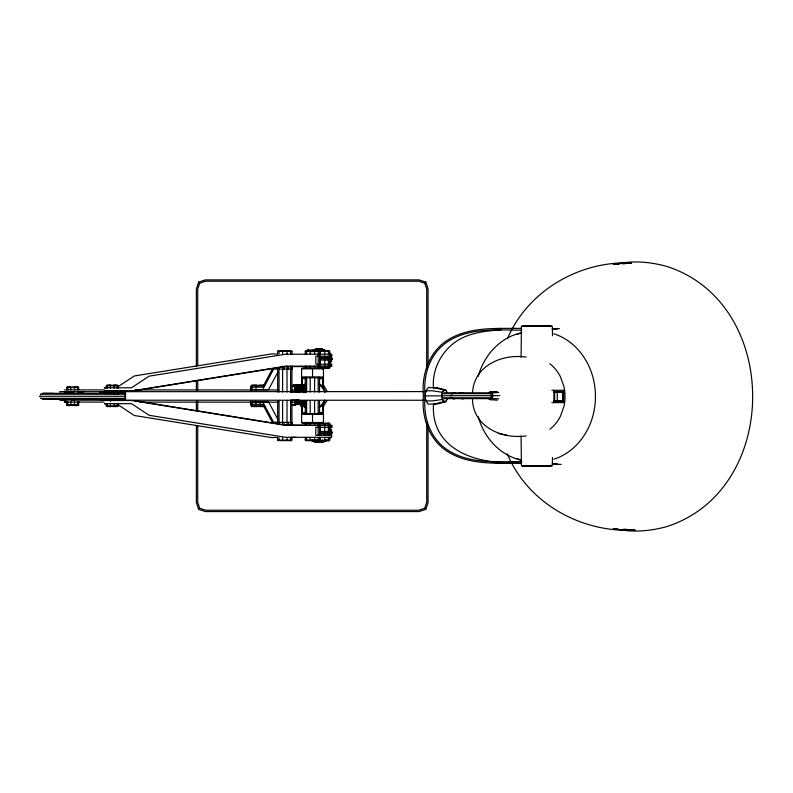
<?xml version="1.0" encoding="UTF-8"?>
<svg xmlns="http://www.w3.org/2000/svg" width="793" height="793" viewBox="0 0 793 793"><rect width="100%" height="100%" fill="white"/><g stroke="black" fill="none" stroke-linecap="round" stroke-linejoin="round"><path stroke-width="1.19" d="M290.892 400.088L297.702 400.088L297.514 402.18L296.701 402.18M296.86 392.079L297.702 392.079L297.514 389.987L291.854 389.987M320.283 355.988L320.273 367.873L329.759 367.883L329.769 355.988M320.283 353.609L320.283 351.23M324.753 367.873L324.763 355.988M324.763 353.609L324.763 351.23M328.381 367.883L328.381 355.988M328.381 353.609L328.381 351.23M329.769 353.609L329.769 351.23L315.267 351.23M329.7 427.298L331.831 427.298L331.831 425.385L285.361 425.008L133.799 400.544M553.92 402.606L553.92 390.295L563.625 390.295L563.625 402.606L551.869 402.606M554.684 401.08L554.684 391.821L562.861 391.821L562.861 401.08L554.684 401.08L553.663 400.842L563.02 400.604L563.02 392.297L554.664 392.059M557.31 400.604L557.31 392.297L553.663 392.059L554.684 391.821M317.15 350.407L317.15 349.128L311.183 351.586M317.834 350.407L317.834 349.128L311.53 351.586M318.181 349.128L318.181 350.407L318.181 349.128L312.214 351.586M318.518 350.407L318.528 349.128L312.561 351.586M318.865 350.407L318.875 349.128L312.908 351.586M319.559 350.407L319.559 349.128L313.245 351.586M319.906 349.128L319.896 350.407L319.906 349.128L313.939 351.586M320.243 350.407L320.253 349.128L314.276 351.586M320.59 349.128L320.59 350.407L320.59 349.128L314.623 351.586M320.937 350.407L320.937 349.128L324.912 350.774M321.284 349.128L321.274 350.407L321.284 349.128L314.97 351.586M521.08 357.256L521.417 326.29L552.325 326.29L552.493 335.697M315.763 350.407L315.773 349.128L309.805 351.586M316.457 350.407L316.457 349.128L310.152 351.586M317.497 442.365L317.507 441.086L317.497 442.365L312.531 440.313M321.968 350.407L321.968 349.128L325.953 350.774M433.513 388.679C431.798 370.975 440.135 353.648 454.111 342.903C467.652 332.802 484.672 331.077 500.968 329.829M552.463 457.521L552.325 465.749L543.483 466.125L550.986 466.096L543.73 466.106L550.62 466.066L546.278 466.175M288.394 424.87L288.573 422.411M303.233 392.594L301.132 387.638L294.203 384.764L294.064 386.042L299.07 388.183M294.907 386.042L295.046 384.764L301.984 387.638L304.076 392.594M295.759 386.042L295.898 384.764L302.827 387.638L304.928 392.594M296.602 386.042L296.741 384.764L303.679 387.638L305.771 392.594M297.444 386.042L297.593 384.764L304.522 387.638L305.781 390.612M298.297 386.042L298.436 384.764L305.364 387.638L304.651 388.471M299.139 386.042L299.278 384.764L305.226 387.222M299.992 386.042L300.131 384.764L306.068 387.222M300.834 386.042L300.973 384.764L305.929 386.815M301.677 386.042L301.826 384.764L305.781 386.409M302.529 386.042L302.668 384.764L305.642 385.993M303.372 386.042L303.511 384.764L305.493 385.586M304.225 386.042L304.363 384.764M472.598 391.891C474.511 365.226 502.643 353.599 526.255 357.098M447.282 399.206L445.616 401.724L437.26 404.024L428.19 404.103C424.245 399.642 424.245 392.079 428.19 387.628L437.26 387.708L445.616 389.997L447.282 392.515M445.616 401.724L443.713 401.724C440.908 398.552 440.908 393.169 443.713 389.997L445.616 389.997M71.737 405.481L71.925 404.539M59.931 392.139L60.397 391.544M305.335 403.429L303.095 404.39L303.441 403.112M306.177 403.429L303.937 404.39L304.284 403.112M488.399 398.562L490.302 399.702L492.136 398.512L492.909 395.727L492.136 392.941L490.302 391.752L488.399 392.892M444.348 398.621L489.588 398.651L490.926 397.789L491.511 395.727L490.926 393.655L489.588 392.803L444.348 392.783M478.258 376.308C483.78 355.621 500.284 336.946 521.824 332.782M428.061 362.996L428.061 288.89L425.821 282.12L419.051 279.879L205.377 279.879L198.617 282.12L196.377 288.89L196.377 366.703M196.377 425.98L196.377 502.564L198.617 509.324L205.377 511.564L419.051 511.564L425.821 509.324L428.061 502.564L428.061 427.219M426.713 369.221L426.713 289.098L424.741 283.2L418.843 281.228L205.595 281.228L199.697 283.2L197.725 289.098L197.725 365.523M197.725 425.92L197.725 502.346L199.697 508.244L205.595 510.226L418.843 510.226L424.741 508.244L426.713 502.346L426.713 422.223M329.422 362.877L331.008 358.832L329.7 355.839M329.66 361.876L330.85 358.932L329.62 355.998M330.225 362.907L331.434 359.933M330.166 363.898L332.188 358.942L329.69 352.994M507.51 338.601C527.989 290.436 579.871 260.679 631.585 262.949L624.626 263.633M329.63 435.496L330.869 432.562L329.68 429.618M331.028 434.534L331.851 432.552M329.293 439.491L330.126 437.508M330.959 435.526L332.198 432.552L329.779 426.604M329.719 435.654L331.028 432.651L329.442 428.607M330.205 434.049L330.77 432.7L319.946 432.7M272.495 368.785L262.721 387.162L250.529 387.162L250.529 389.631L268.54 389.621L277.748 372.323M262.721 389.621L273.644 369.082L292.31 369.082L292.31 366.624M70.736 404.539L69.655 405.481L70.29 404.539M325.259 400.485L322.216 405.729L319.123 407.552M323.187 406.69L326.984 400.574M297.653 389.413L298.218 388.709L295.274 387.49M296.711 390.245L298.218 388.709L299.883 392.624M299.576 388.471L300.289 387.638L293.192 385.745M300.418 388.471L301.132 387.638L300.071 388.62L301.32 391.643M301.271 388.471L301.984 387.638L300.924 388.62L302.163 391.643M302.113 388.471L302.827 387.638L301.766 388.62M302.966 388.471L303.679 387.638L302.619 388.62M303.808 388.471L304.522 387.638L303.461 388.62M198.617 509.324L199.697 508.244M424.741 283.2L425.821 282.12M304.304 388.62L305.364 387.638M284.082 369.082L284.082 366.624L331.474 366.505L331.861 364.235L315.832 364.245L315.822 356.226L331.861 356.226L331.861 355.026L331.563 354.223L285.46 354.233L149.064 376.169L131.519 387.787L104.418 387.787L106.886 387.787M118.454 386.429L133.958 376.169M303.243 385.111L305.315 383.901M538.576 326.339L540.42 325.873M295.601 401.962L298.436 400.455M324.476 440.442L322.513 441.443L320.412 440.581M323.475 378.38L319.123 378.727M294.907 403.905L300.507 401.516L299.932 400.534M295.749 403.905L301.35 401.516L300.775 400.534M295.472 404.39L302.192 401.516L301.627 400.534M296.324 404.39L303.045 401.516L302.47 400.534M297.167 404.39L303.888 401.516L303.322 400.534M298.019 404.39L304.74 401.516L304.165 400.534M305.305 401.992L299.704 404.39L299.358 403.112M306.157 401.992L300.557 404.39L300.2 403.112M305.88 402.477L301.399 404.39L301.053 403.112M305.612 402.953L302.252 404.39L301.895 403.112M322.097 368.339L324.059 367.526M322.434 368.339L324.396 367.526M322.781 368.339L324.743 367.526M322.146 368.755L325.09 367.526M291.229 385.993L294.203 384.764M292.082 385.993L295.046 384.764M291.1 386.617L295.898 384.764M310.836 351.586L316.803 349.128M317.646 350.774L321.621 349.128M317.993 350.774L321.968 349.128M318.34 350.774L322.315 349.128L326.29 350.774M320.392 350.912L322.493 350.05L324.456 351.051M295.392 402.299L299.298 400.683L300.507 401.516M322.9 441.136L319.916 442.365L314.593 440.313M325.229 440.313L320.263 442.365L315.287 440.313M315.634 440.313L320.61 442.365L325.923 440.313M326.27 440.313L321.294 442.365L321.294 441.086M326.617 440.313L321.641 442.365L316.328 440.313M317.012 440.313L321.988 442.365L326.954 440.313M327.301 440.313L322.335 442.365L317.359 440.313M301.598 412.816L305.949 412.509M517.165 334.438L521.279 332.782M539.111 326.042L546.952 325.873M532.985 466.125L547.814 466.175L521.417 465.749L521.08 435.991M443.713 401.724L433.959 404.103M553.692 329.472L558.044 328.5L552.81 329.214M614.178 264.555C631.397 260.134 649.526 261.72 666.536 266.329L666.982 266.488C781.234 303.253 781.214 489.796 666.933 526.522L666.556 526.671C649.546 531.28 631.416 532.866 614.198 528.455M539.24 325.992L538.596 326.042L540.767 325.873L532.281 325.973M60.05 391.692L424.235 391.603M561.603 392.059L562.861 391.821M553.663 400.842L563.02 400.604M117.642 391.108L121.16 390.533M134.681 375.902L271.375 353.975L277.5 354.025M285.391 366.515L131.42 391.286L104.597 391.296M442.177 399.484L432.463 400.901L426.029 400.951M544.434 325.913L543.73 325.933L550.986 325.933L541.887 325.913L550.788 325.973L547.12 325.873M527.097 466.175L530.041 466.096L526.076 466.175L535.186 466.006L533.858 466.175M540.33 325.873L538.972 326.042L542.263 325.893L531.974 325.893M533.411 466.175L535.245 466.056L531.479 466.155L542.194 466.125M497.994 328.718L500.373 328.431M533.322 466.175L534.631 466.006L532.975 466.175M616.498 264.416L618.818 264.188M552.85 329.254L556.141 328.926M329.888 432.651L330.869 432.562M330.681 432.651L332.198 432.552M619.343 263.871L613.217 264.337L619.016 263.891M621.791 263.692L631.585 262.949M622.485 263.633L628.284 263.187M540.053 325.873L537.228 325.873M497.31 391.534L490.302 391.752M526.255 325.873L522.894 325.973L543.195 326.201L538.08 326.201M545.297 466.175L550.848 466.066L547.487 466.175M497.29 400.178L490.302 399.702M523.122 325.973L527.464 325.864L525.928 325.873M552.225 328.808L559.432 328.609M498.728 398.879L492.136 398.512M538.566 466.125L536.405 466.175L541.49 466.145L529.764 466.086M537.337 325.873L531.687 325.913L536.514 325.864M535.493 466.175L540.796 466.086M543.483 325.913L550.62 325.973L546.278 325.864M545.158 466.175L549.955 466.115M521.794 461.536C496.309 461.704 467.801 464.351 445.854 448.779C429.251 436.636 422.907 415.72 425.167 395.846C422.907 375.961 429.271 355.066 445.864 342.903C467.83 327.35 496.329 330.017 521.804 330.185M521.556 461.635C483.016 466.621 430.272 452.297 433.523 404.212M533.996 466.125L522.756 466.115L538.249 466.175L528.614 466.106L537.337 466.175M537.793 466.175L545.743 466.076M523.995 325.923L528.584 325.873M539.478 325.913L543.958 325.864M277.481 437.498L271.355 437.558L134.711 415.572M290.952 437.389L295.848 437.339M450.355 395.717L499.788 395.677M521.635 328.322C495.833 328.689 466.988 326.101 444.843 341.981C428.042 354.431 421.579 375.614 423.383 395.846C421.579 416.077 428.022 437.27 444.823 449.72C466.968 465.6 495.813 463.003 521.616 463.399M535.671 325.864L528.485 325.963L541.431 325.963M536.336 325.864L541.48 325.883M538.249 325.873L530.547 326.201L534.522 326.191M296.701 389.997L297.514 389.987M455.033 392.793L453.041 392.803L454.399 392.803M461.893 392.793L463.419 392.783L459.93 392.783M41.256 394.21L40.522 394.21L125.899 394.22M453.011 393.655L450.969 393.655L490.926 393.655L492.136 392.941L498.728 392.476M40.413 396.272L39.65 396.282L125.661 396.282M41.256 398.344L40.522 398.344L125.899 398.354M453.011 397.779L450.969 397.789L490.926 397.789M455.033 398.641L453.041 398.641L454.399 398.641M461.893 398.631L463.419 398.631L461.377 398.631M296.86 400.088L297.702 400.088M544.355 466.125L546.189 466.175L543.79 466.106L544.434 466.125M534.373 326.201L535.622 326.201M308.477 350.06L307.506 350.06L315.852 350.06M308.1 350.506L307.04 350.516L313.156 350.516M318.885 350.784L319.579 350.784M279.532 350.912L278.284 350.912L291.338 350.912L290.089 350.912M307.119 350.912L305.87 350.912L329.154 350.784M277.679 353.827L277.679 351.358L279.037 351.358L291.943 351.358L291.943 353.827M291.943 351.358L290.585 351.358L290.585 353.827M305.275 353.827L305.275 351.358L319.539 351.358L319.539 368.616M320.471 357.514L329.472 357.514M319.926 358.793L330.75 358.793L330.185 357.435M320.481 360.072L329.472 360.072M331.87 366.148L285.708 366.158L131.757 390.929L104.23 390.939M329.432 366.505L331.474 366.505M321.056 368.021L302.361 368.021L302.361 368.795M322.513 368.329L329.145 368.329M323.475 368.755L301.598 368.755M301.598 376.972L323.475 376.972M322.711 377.736L302.361 377.736M305.949 378.727L301.598 378.41M111.327 385.319L106.768 385.319L117.751 385.319L113.191 385.319M256.982 385.319L251.559 385.319L264.614 385.319L259.192 385.319M106.262 388.183L106.262 385.814L118.256 385.814L118.256 388.183M250.955 390.562L250.955 385.814L263.861 385.814M291.675 386.191L292.359 386.191M294.064 386.191L295.313 386.191L291.893 386.191M290.991 386.637L295.918 386.637L295.918 390.275M68.218 387.063L67.167 387.063L78.16 387.063L77.109 387.063M66.662 389.839L66.662 387.49L78.666 387.49L78.666 389.839M104.26 389.898L64.55 389.878M135.127 389.908L278.046 389.987M551.869 390.295L553.92 390.295M445.854 390.453L444.1 390.453C441.513 393.378 441.513 398.344 444.1 401.278L445.854 401.278M426.029 390.771L432.463 390.82L442.177 392.248M64.164 391.97L74.106 391.97M103.407 392.148L99.779 392.148L125.185 392.148L125.185 399.603L99.789 399.603M77.208 391.97L83.82 391.97M290.892 392.079L297.702 392.079M557.31 392.297L563.02 392.297M125.344 393.358L42.594 393.358L53.418 393.358M443.148 393.635L451.861 393.635M442.653 395.697L451.267 395.707M425.197 395.866L441.592 395.866M443.148 397.769L451.861 397.769M60.615 399.196L42.594 399.196L125.344 399.206M64.164 399.979L64.947 399.979M74.106 399.979L60.397 400.197L59.931 399.593M105.945 400.158L113.845 400.158M65.779 400.197L60.05 400.049M71.955 400.197L424.235 400.257M105.628 400.515L131.787 400.524L285.688 425.365L331.831 425.385M272.505 422.709L262.721 404.331L250.529 404.331L250.529 401.863L268.54 401.863L277.748 419.16M78.824 402.071L64.342 402.071L66.899 402.071M78.676 402.081L104.141 402.091M140.093 402.101L278.046 402.18M291.854 402.18L297.514 402.18M106.916 403.667L104.448 403.657L131.549 403.667L149.094 415.294L285.44 437.29L331.524 437.31L331.831 435.307L315.792 435.298L315.792 427.288L331.831 427.298M295.918 404.826L290.991 404.826L295.918 404.826L295.918 401.189M66.662 401.536L66.662 405.054L78.666 405.054L78.666 401.536M69.655 405.481L70.23 405.481M75.048 404.539L75.672 405.481L74.592 404.539M71.737 405.481L67.167 405.481L78.16 405.481L73.59 405.481L73.402 404.539M106.262 403.617L106.262 405.986L114.113 405.986L118.256 405.986L118.256 403.617M250.955 401.238L250.955 405.986L263.861 405.986M111.327 406.482L106.768 406.482L117.751 406.482L113.191 406.482M256.982 406.482L251.559 406.482L264.614 406.482L259.192 406.482M319.123 412.509L322.711 412.509L323.475 413.242M302.361 414.253L323.475 414.323M262.721 401.863L273.654 422.401L278.313 422.401M273.654 422.401L292.31 422.401L292.31 424.87L284.092 424.87L284.092 422.411M323.475 422.53L301.598 422.53M327.886 423.175L329.154 423.175L302.361 423.284L302.361 422.411M329.769 435.506L329.769 423.621L320.283 423.621L320.283 435.516M320.501 431.422L329.501 431.422M320.491 433.979L329.501 433.979M526.205 435.892C501.81 439.471 472.925 426.703 472.469 399.008M277.679 437.667L277.679 440.135L291.943 440.135L291.943 437.667M305.275 437.667L305.275 440.135L319.539 440.135L319.539 437.667M277.679 440.135L279.037 440.135L279.037 437.667M305.275 440.135L306.633 440.135L306.633 437.667M317.864 440.264L329.769 440.264L329.769 437.885M281.237 440.581L281.921 440.581M278.284 440.581L291.338 440.581L290.089 440.581M307.119 440.581L305.87 440.581L319.579 440.71M533.055 325.873L535.245 325.982L533.481 325.873M314.841 350.06L315.366 350.06M317.686 350.912L318.935 350.912M281.237 350.912L281.921 350.912M287.7 350.912L288.384 350.912M308.824 350.912L309.508 350.912M315.297 350.912L315.981 350.912M277.679 351.358L279.037 351.358L279.037 353.827M305.275 351.358L306.633 351.358L306.633 353.827M254.513 385.319L255.197 385.319M66.662 405.054L67.811 405.054L67.811 401.536M78.666 405.054L77.516 405.054L77.516 401.536M292.359 405.282L291.675 405.273L295.313 405.282L294.064 405.273M75.097 405.481L75.672 405.481M106.262 405.986L107.402 405.986L107.402 403.617M254.513 406.482L255.197 406.482M114.698 406.482L115.272 406.482M301.598 414.323L303.352 414.323M329.769 423.621L328.381 423.621L328.381 435.516M319.539 440.135L318.171 440.135L318.171 437.667M287.7 440.581L288.384 440.581M308.824 440.581L309.508 440.581M315.882 440.71L329.154 440.71L327.886 440.71M536.217 325.873L545.733 325.923L534.373 325.864M537.525 466.175L527.732 466.125L539.369 466.175M543.869 325.864L549.371 325.933M526.721 325.873L532.083 325.913M545.297 325.873L549.916 325.953M533.52 466.125L536.514 466.175M527.097 325.873L529.258 325.913M552.146 464.183L561.176 464.391M527.553 325.873L529.952 325.933L529.446 325.913M624.101 529.357L634.975 530.051C581.953 533.253 527.841 503.525 507.213 453.655M557.885 464.183L553.792 463.548M616.845 528.891L613.217 528.663L617.668 528.951M623.367 529.318L634.975 530.051M331.008 358.832L332.188 358.942M329.868 358.842L330.85 358.932M534.502 325.992L533.411 325.873L535.166 326.339M495.605 462.696L500.353 463.271M433.959 387.628L443.713 389.997M561.603 400.842L562.861 401.08M498.381 433.434L506.836 435.198M521.348 460.109C500.036 455.767 483.75 437.24 478.268 416.712M295.105 387.47L299.229 388.62L300.478 391.643M517.214 458.582L521.328 460.237M322.622 349.535L325.606 350.774M322.275 349.535L325.259 350.774M315.981 440.313L320.947 442.365M314.256 440.313L319.222 442.365M313.909 440.313L318.875 442.365L318.875 441.086M313.562 440.313L318.538 442.365M312.868 440.313L318.191 442.365L318.191 441.086M312.184 440.313L317.15 442.365L317.15 441.086M311.837 440.313L316.813 442.365M311.143 440.313L316.466 442.365L316.457 441.086M310.797 440.313L315.773 442.365L315.773 441.086M322.156 422.738L325.11 423.968M322.801 423.145L324.763 423.968M322.454 423.145L324.416 423.968M322.107 423.145L324.069 423.968M295.244 388.669L297.286 389.532L298.564 392.614M319.123 383.901L322.216 385.725L325.864 392.01M305.315 407.552L302.212 405.729L301.003 403.627M118.484 405.035L133.987 415.294M304.373 400.683L305.583 401.516L298.862 404.39L298.515 403.112M303.531 400.683L304.74 401.516M302.678 400.683L303.888 401.516M301.836 400.683L303.045 401.516M300.993 400.683L302.192 401.516M300.141 400.683L301.35 401.516M198.617 282.12L199.697 283.2M424.741 508.244L425.821 509.324M323.187 384.754L326.984 390.87M299.358 403.637L301.251 406.69M298.723 399.702L299.298 400.683M299.823 392.525L298.505 389.442L300.289 387.638L302.381 392.594M331.008 356.959L331.841 358.942M329.442 426.604L331.454 431.561M329.491 427.596L330.701 430.569M304.433 403.112L304.79 404.39M303.59 403.112L303.937 404.39M302.738 403.112L303.095 404.39M303.511 384.764L303.66 386.042M302.668 384.764L302.817 386.042M301.826 384.764L301.964 386.042M300.973 384.764L301.122 386.042M300.131 384.764L300.269 386.042M288.394 366.624L288.563 369.082M321.978 441.086L321.988 442.365M318.875 349.128L318.875 350.407M315.773 349.128L315.773 350.407M320.6 441.086L320.61 442.365M319.569 441.086L319.569 442.365M328.381 437.885L328.381 440.264M324.753 423.621L324.753 435.516M324.753 437.895L324.753 440.264M323.475 368.616L323.475 389.422M323.475 402.279L323.475 422.6M322.711 367.982L322.711 368.795M322.711 377.696L322.711 387.797M322.711 403.439L322.711 413.559L302.361 413.559L302.361 404.638M322.711 422.411L322.711 423.284M320.283 437.895L320.283 440.264M319.539 377.25L319.539 392.049M319.539 400.683L319.539 414.243M319.539 422.877L319.539 435.198M318.171 351.358L318.171 368.626M318.171 377.25L318.171 392.049M318.171 400.683L318.171 414.243M318.171 422.877L318.171 435.208M314.603 351.358L314.603 353.827M314.603 366.158L314.603 368.626M314.603 377.25L314.603 392.049M314.603 400.683L314.603 414.243M314.603 422.877L314.603 425.345M314.603 437.667L314.603 440.135M312.531 368.755L312.531 376.972M312.531 414.323L312.531 422.53M310.202 351.358L310.202 353.827M310.202 366.158L310.202 368.626M310.202 377.25L310.202 392.049M310.202 400.683L310.202 414.243M310.202 422.877L310.202 425.345M310.202 437.667L310.202 440.135M306.633 366.158L306.633 368.626M306.633 377.25L306.633 392.049M306.633 400.683L306.633 414.243M306.633 422.877L306.633 425.335M305.275 366.158L305.275 368.616M305.275 377.25L305.275 392.049M305.275 400.683L305.275 414.243M305.275 422.877L305.275 425.335M302.361 377.696L302.361 385.388M301.598 368.616L301.598 385.309M301.598 403.488L301.598 422.6M294.56 386.637L294.56 390.275M294.56 401.189L294.56 404.826M291.943 366.158L291.943 392.049M291.943 400.683L291.943 425.335M290.585 366.158L290.585 392.049M290.585 400.683L290.585 425.335M290.585 437.667L290.585 440.135M287.016 351.358L287.016 353.827M287.016 366.158L287.016 392.049M287.016 400.683L287.016 425.345M287.016 437.667L287.016 440.135M282.605 351.358L282.605 353.827M282.605 366.158L282.605 392.049M282.605 400.683L282.605 424.106M282.605 437.667L282.605 440.135M279.037 368.626L279.037 392.049M279.037 400.683L279.037 422.877M277.679 368.616L277.679 392.049M277.679 400.683L277.679 422.877M260.292 403.617L260.292 405.986M255.881 385.814L255.881 390.562M255.881 401.238L255.881 405.986M252.224 387.162L252.224 389.631M252.224 401.863L252.313 405.986M197.725 380.313L197.725 390.176M197.725 401.268L197.725 411.131M196.377 380.283L196.377 390.166M196.377 401.278L196.377 411.161M118.256 390.562L118.256 394.121M117.116 385.814L117.116 388.183M117.116 390.562L117.116 394.121M117.116 403.617L117.116 405.986M114.113 385.814L114.113 388.183M114.113 390.562L114.113 394.121M114.113 403.617L114.113 405.986M110.405 385.814L110.405 388.183M110.405 390.562L110.405 394.121M110.405 398.869L110.405 401.238M110.405 403.617L110.405 405.986M107.402 385.814L107.402 388.183M107.402 390.562L107.402 394.121M106.262 390.562L106.262 394.121M77.516 387.49L77.516 389.839M74.522 387.499L74.522 389.839M74.522 401.545L74.522 405.054M70.815 387.499L70.815 389.839M70.815 401.545L70.815 405.054M67.811 387.49L67.811 389.839M553.782 459.206A65.125 56.402 90 0 0 560.75 456.481C575.143 449.492 585.779 436.249 591.162 421.351A65.125 56.402 90 0 0 595.444 396.5A65.125 56.402 -90 0 0 591.172 371.649C585.779 356.751 575.143 343.508 560.75 336.529A65.125 56.402 -90 0 0 553.782 333.794M549.866 429.251A39.571 34.268 -90 0 0 560.453 416.196L563.863 406.7A39.581 34.277 -90 0 0 563.863 386.3L560.453 376.804A39.571 34.268 90 0 0 549.866 363.749M319.718 406.313A12.896 12.896 0 0 0 321.383 404.896A12.966 12.966 0 0 0 324.396 400.178M305.672 406.928A12.896 12.896 0 0 1 303.055 404.896M319.757 385.17A12.966 12.966 0 0 1 324.724 392.317M317.497 349.128L317.487 350.407L317.497 349.128M319.916 441.086L319.916 442.365L319.916 441.086M322.315 349.128L322.305 350.407L322.315 349.128M322.493 350.05L322.483 351.2L322.493 350.05M322.335 441.086L322.335 442.365L322.325 441.086M322.513 440.293L322.513 441.443L322.503 440.293M109.83 385.319L109.256 385.319L109.83 385.319M115.272 385.319L114.698 385.319L115.272 385.319M70.23 387.063L69.655 387.063L70.23 387.063M75.672 387.063L75.097 387.063L75.672 387.063M109.83 406.482L109.256 406.482L109.83 406.482M527.464 466.175L523.122 466.066L527.464 466.175M526.621 466.175L522.954 466.066L526.621 466.175M540.33 466.175L538.596 466.006L540.33 466.175"/></g></svg>
